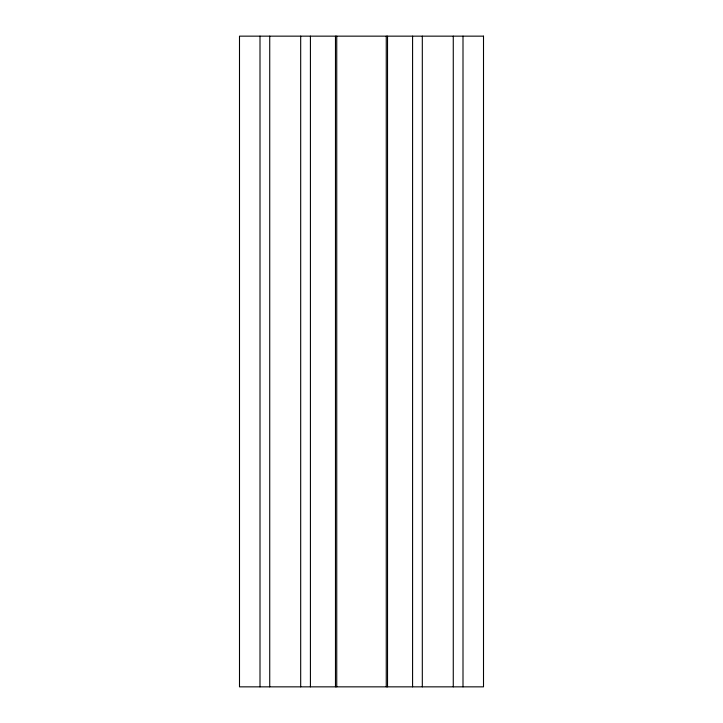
<?xml version="1.0" encoding="UTF-8"?>
<svg xmlns="http://www.w3.org/2000/svg" width="723" height="723" viewBox="0 0 723 723"><rect width="100%" height="100%" fill="white"/><g stroke="black" fill="none" stroke-linecap="round" stroke-linejoin="round"><path stroke-width="1.08" d="M463 36.15L463 686.85M453.267 36.15L453.267 686.85M422.313 36.15L422.313 686.85M412.58 36.15L412.58 686.85M387.528 36.15L387.528 686.85M386.254 36.15L386.254 686.85M336.746 36.15L336.746 686.85M335.472 36.15L335.472 686.85M310.42 36.15L310.42 686.85M300.687 36.15L300.687 686.85M269.733 36.15L269.733 686.85M260 36.15L260 686.85M483.506 36.15L239.494 36.15L239.494 686.85L483.506 686.85L483.506 36.15"/></g></svg>
